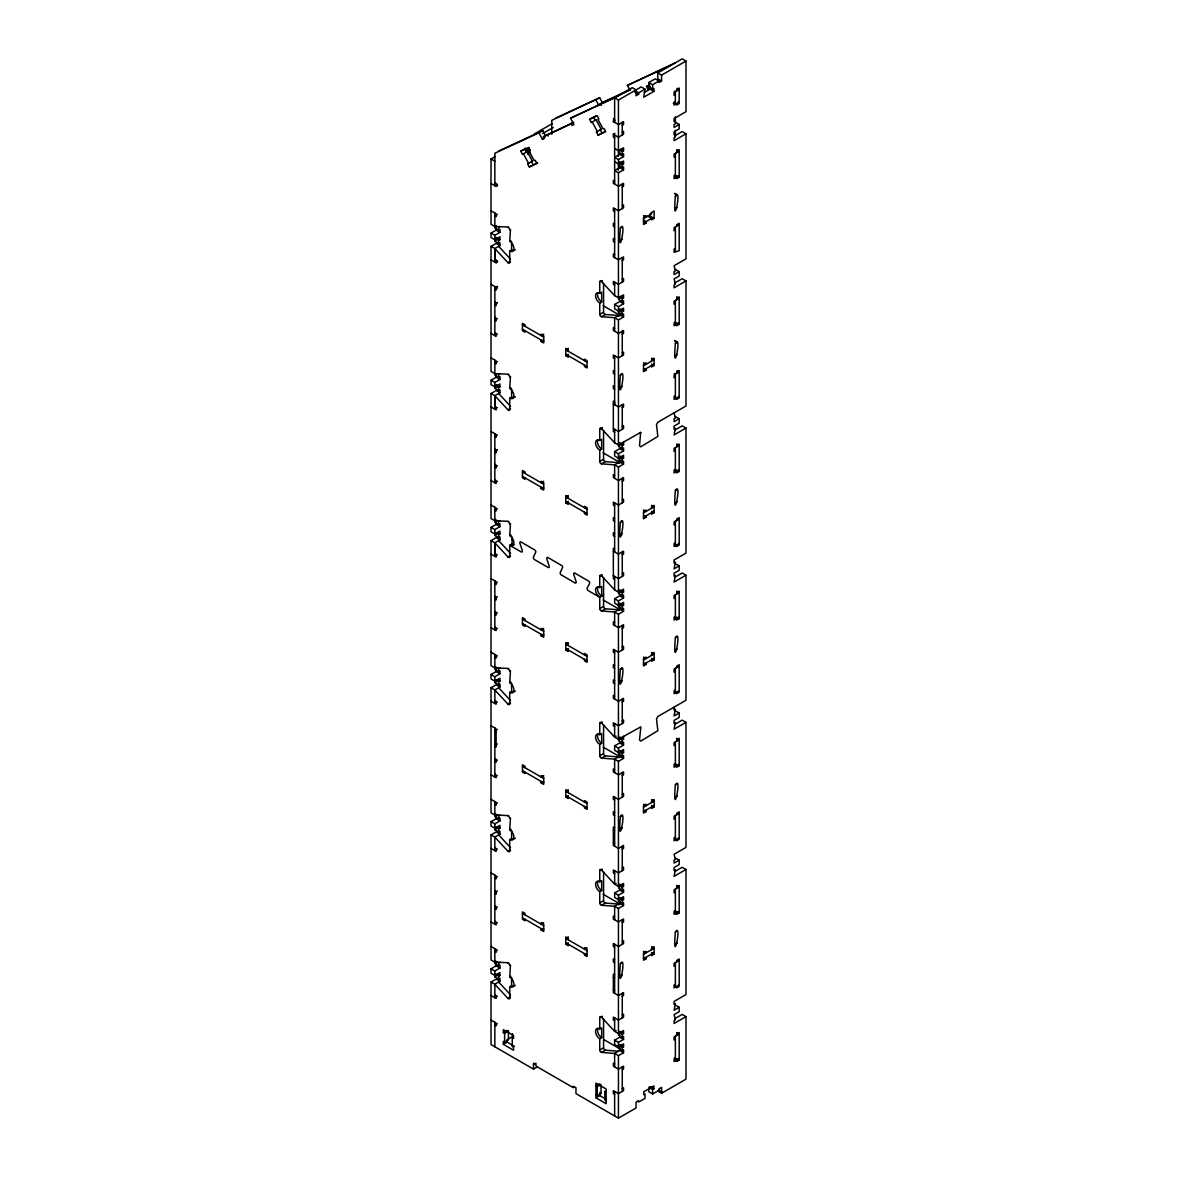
<?xml version="1.0" encoding="UTF-8"?>
<svg xmlns="http://www.w3.org/2000/svg" width="1177" height="1177" viewBox="0 0 1177 1177"><rect width="100%" height="100%" fill="white"/><g stroke="black" fill="none" stroke-linecap="round" stroke-linejoin="round"><path stroke-width="1.5" d="M494.84 385.394L498.665 387.601L499.945 386.865L499.945 383.923L494.84 386.865L491.015 384.658L491.015 380.245L494.84 382.451L494.84 388.336L498.665 390.543L499.945 389.808L499.945 392.75L496.12 390.543L491.015 393.486L491.015 518.557L494.84 520.764L508.685 521.323M494.84 238.254L498.665 240.461L499.945 239.725L499.945 236.783L494.84 239.725L491.015 237.519L491.015 233.105L494.84 235.312L494.84 241.197L498.665 243.404L499.945 242.668L499.945 245.61L496.12 243.404L491.015 246.346L491.015 371.417L494.84 373.624L508.685 374.183M495.429 156.423L491.015 158.969L491.015 224.277L494.84 226.484L508.685 227.043M494.84 532.534L498.665 534.741L499.945 534.005L499.945 531.062L494.84 534.005L491.015 531.798L491.015 527.384L494.84 529.591L494.84 535.476L498.665 537.683L499.945 536.947L499.945 539.89L494.84 542.832L494.84 556.324L497.385 554.853M499.945 392.75L494.84 395.693L494.84 409.184L497.385 407.713M499.945 245.61L494.84 248.553L494.84 262.044L497.385 260.573M644.26 92.497L650.087 89.143L650.087 86.201L648.821 86.936L648.821 82.508L655.192 78.83L659.002 81.036L659.002 82.508L661.562 81.036L661.562 75.151L657.737 72.945L657.737 78.83L661.562 81.036M497.385 184.23L494.84 185.701L494.84 153.231L538.948 132.824L542.362 139.18L544.26 138.297L543.406 136.709L571.183 123.865L572.037 125.453L573.92 124.585L570.507 118.23L614.629 97.838L618.44 100.045L641.171 86.936L644.996 89.143L643.716 97.235L653.912 91.35L653.912 88.407L652.632 89.143L648.821 86.936M603.58 595.062L599.755 597.269L588.368 590.692A1.795 1.045 60 0 1 587.205 587.926L589.515 583.66A1.795 1.045 60 0 0 588.794 581.217L574.7 573.022A1.795 1.045 60 0 0 573.758 574.553L576.068 581.497A1.795 1.045 60 0 1 574.92 582.939L560.84 574.626A1.795 1.045 60 0 1 560.311 572.39L562.709 567.211A1.795 1.045 60 0 0 562.415 566.402L562.076 565.887A1.795 1.045 60 0 0 561.458 565.357L547.996 557.589A1.795 1.045 60 0 0 546.922 557.648L546.761 558.001A1.795 1.045 60 0 0 546.849 559.016L549.276 566.49A1.795 1.045 60 0 1 549.085 567.329L548.806 567.535A1.795 1.045 60 0 1 548.011 567.402L534.549 559.619A1.795 1.045 60 0 1 533.269 557.501L535.829 551.939A1.795 1.045 60 0 0 534.549 549.821L521.087 542.053A1.795 1.045 60 0 0 520.293 541.906L520.013 542.111A1.795 1.045 60 0 0 519.822 542.95L522.25 550.424A1.795 1.045 60 0 1 522.338 551.439L522.176 551.792A1.795 1.045 60 0 1 521.102 551.866L509.715 545.289L509.715 556.618A1.795 1.045 60 0 1 507.92 556.927L494.84 542.832L491.015 540.626L491.015 665.696L494.84 667.903L508.685 668.462M496.753 303.857L497.356 302.474M496.753 450.997L497.356 449.614M620.353 228.073C627.459 217.127 617.248 265.914 620.353 228.073L622.265 226.97M620.353 375.213C627.459 364.267 617.248 413.053 620.353 375.213L622.265 374.109M620.353 522.353C627.459 511.406 617.248 560.193 620.353 522.353L622.265 521.249M675.363 196.309C682.469 185.377 672.244 234.164 675.363 196.309L677.275 195.205L674.73 193.734M620.353 669.492C627.459 658.546 617.248 707.348 620.353 669.492L622.265 668.389M675.363 343.449C682.469 332.517 672.244 381.304 675.363 343.449L677.275 342.345L674.73 340.874M620.353 816.632C627.459 805.686 617.248 854.487 620.353 816.632L622.265 815.529M675.363 490.603C682.469 479.657 672.244 528.444 675.363 490.603L677.275 489.5M620.353 963.772C627.459 952.84 617.248 1001.627 620.353 963.772L622.265 962.668M675.363 637.743C682.469 626.797 672.244 675.583 675.363 637.743L677.275 636.639M675.363 784.882C682.469 773.936 672.244 822.723 675.363 784.882L677.275 783.779M675.363 932.022C682.469 921.076 672.244 969.863 675.363 932.022L677.275 930.919M497.356 596.754L494.84 599.24L496.12 599.976L496.12 597.033L494.84 596.298M497.356 743.893L494.84 746.38L496.12 747.115L496.12 728.725L491.015 725.782M497.356 891.033L494.84 893.52L496.12 894.255L496.12 891.313L494.84 890.577M534.137 134.075L552.454 123.497M538.948 132.824L542.774 130.618L545.334 135.384M551.763 134.252L551.763 120.363L599.682 97.765L602.241 102.517M542.538 133.634L553.219 127.469M570.507 118.23L618.44 95.631M629.989 90.129L627.429 85.377L675.363 62.778M543.406 136.709L573.361 122.423M601.167 105.43L600.314 103.856L604.139 101.649L630.283 89.555M520.793 151.127L524.618 148.92L526.325 152.083L527.281 151.642L532.387 161.161L527.62 163.809L529.326 166.972L536.903 163.471L535.197 160.307L534.255 160.749L529.135 151.23L530.077 150.788L528.37 147.625L520.793 151.127L522.5 154.29L523.456 153.849L528.561 163.368L527.62 163.809M542.362 139.18L544.907 137.709M657.737 72.945L682.16 58.85L685.985 61.057L685.985 111.712L674.083 118.568L674.083 121.525L675.363 120.79M571.183 123.865L573.729 122.393M628.091 91.012L630.637 89.54M525.207 148.052L529.032 150.259L530.312 149.523M522.5 154.29L527.281 151.642M661.562 75.151L685.985 61.057M527.399 154.143L530.312 152.466L526.487 150.259M589.618 119.304L597.195 115.802L598.887 118.98L597.945 119.407L603.065 128.926L604.007 128.484L605.714 131.662L598.137 135.164L596.43 131.986L597.386 131.559L592.266 122.04L591.325 122.482L589.618 119.304L596.459 115.699M649.189 89.172L648.233 89.614L646.526 86.451L649.086 84.979M634.8 90.614L638.625 92.821L644.996 89.143M648.821 82.508L652.632 84.715L659.002 81.036M638.625 92.821L638.625 94.292L636.066 95.764L636.066 89.879L632.255 87.672L614.629 97.838L614.629 122.364M591.325 122.482L596.092 119.833L601.197 129.352L596.43 131.986M648.233 89.614L650.778 88.143M529.326 166.972L537.698 162.676M491.015 183.494L496.12 186.437L497.65 185.554M622.265 125.306L623.545 124.571L623.545 121.628L618.44 124.571L613.349 121.628L614.114 118.244M613.349 121.628L614.88 120.745M598.137 135.164L604.993 131.559M675.363 94.66L674.083 95.396L674.083 92.453L679.188 89.511L677.143 88.334M614.629 137.944L613.349 137.209L613.349 134.266L614.88 133.384M622.265 132.059L623.545 131.324L623.545 134.266L618.44 137.209L613.349 134.266M675.363 101.413L674.083 102.149L674.083 105.091L679.188 102.149L678.173 101.56M497.385 214.464L494.84 215.935L496.12 216.671L496.12 213.728L491.015 210.786M619.72 151.436L618.44 152.171L622.265 154.378L623.545 153.643L623.545 156.585L618.44 159.528L614.629 157.321L619.72 154.378L623.545 156.585M618.44 149.229L622.265 151.436L623.545 150.7L623.545 147.758L618.44 150.7L614.629 148.493M494.84 226.484L496.37 225.601M499.945 226.484L498.665 227.22L498.665 230.162L499.945 229.427L499.945 232.369L494.84 235.312M491.015 233.105L496.12 230.162L499.945 232.369M675.363 134.031L674.083 134.766L674.083 131.824L679.188 128.881L679.188 124.468L674.083 127.41L674.083 124.468L675.363 123.732L675.363 116.685M619.72 163.206L622.265 164.677L623.545 163.941L623.545 160.999L618.44 163.941L614.629 161.735M491.015 246.346L494.84 248.553L507.92 262.648A1.795 1.045 60 0 0 509.715 262.324L509.715 251.069A6.003 3.472 60 0 0 513.908 248.582A6.003 3.472 60 0 0 509.715 241.256L510.48 229.427M623.545 169.826L619.72 167.62L614.629 170.562L618.44 172.769L623.545 169.826L623.545 166.884L622.265 167.62L618.44 165.413M674.73 135.87L682.16 131.574L685.985 133.781L685.985 258.852L674.083 265.722L675.363 270.872L674.083 271.607L674.083 274.55L679.188 271.607L679.188 276.021L674.083 278.964L675.363 284.113L674.083 284.849L674.083 287.791L685.985 280.92L685.985 405.991L657.752 422.293L656.501 424.72L657.84 436.432L640.759 446.804L639.508 445.818L640.656 432.4L618.44 444.98L614.629 442.773L601.535 428.678A1.795 1.045 60 0 0 599.755 428.987L599.755 440.389A6.003 3.472 60 0 0 595.562 442.861A6.003 3.472 60 0 0 599.755 450.188L599.755 461.458A1.795 1.045 60 0 0 601.535 463.841L614.629 464.841L618.44 467.048L623.545 464.106L623.545 461.163L622.265 461.899L618.44 459.692L618.44 453.807L623.545 450.865L623.545 447.922L622.265 448.658L618.44 446.451L619.72 445.715M494.84 241.197L496.12 240.461M685.985 133.781L674.083 140.651L674.083 137.709L675.363 136.973L675.363 130.22M509.715 241.256L510.847 240.594M509.715 251.069L511.612 249.965A6.003 3.472 60 0 0 513.672 250.495M622.265 186.996L623.545 186.26L623.545 183.318L618.44 186.26L613.349 183.318L613.349 180.375L614.629 181.111M675.363 156.335L674.083 157.071L674.083 154.128L679.188 151.186L676.643 149.714M491.015 259.837L496.12 262.78L497.65 261.897M507.92 262.648L510.215 261.323M509.715 262.324L510.48 261.882M622.265 205.637L623.545 204.901L623.545 207.843L618.44 210.786L613.349 207.843L613.349 210.786L614.629 211.522M675.363 174.976L674.083 175.711L674.083 178.654L679.188 175.711M676.643 152.657L676.643 151.186L679.188 149.714L679.188 177.183L676.643 178.654L676.643 177.183M491.015 284.348L496.12 287.291L497.65 286.408M497.385 288.027L494.84 289.498L496.12 290.233L496.12 287.291M643.613 218.569L651.572 213.979L651.572 212.493L654.118 211.021L654.118 218.392L651.572 219.864L651.572 218.392L647.747 216.185M643.51 220.099L646.055 221.57L651.572 218.392M646.055 221.57L646.055 223.041L643.51 224.513L643.51 217.156L646.055 215.685L646.055 217.156L643.51 215.685M620.353 240.329L622.265 239.225M675.363 208.579L677.275 207.476M497.385 318.687L494.84 320.159L496.12 320.894L496.12 317.952L494.84 317.216M679.188 224.763L674.083 227.705L674.083 230.648L675.363 229.912M622.265 260.558L623.545 259.823L623.545 256.88L618.44 259.823L613.349 256.88L613.349 253.938L614.629 254.673M497.385 334.136L494.84 335.607L494.84 286.555M619.72 310.345L622.265 311.817L623.545 311.081L623.545 308.139L618.44 311.081L614.629 308.874L614.629 304.46L618.44 306.667L618.44 312.552L622.265 314.759L623.545 314.024L623.545 316.966L618.44 319.909L614.629 317.702L601.535 316.701A1.795 1.045 60 0 1 599.755 314.318L599.755 303.048A6.003 3.472 60 0 1 595.562 295.721A6.003 3.472 60 0 1 599.755 293.25L599.755 281.847L602.05 280.523M599.755 281.847A1.795 1.045 60 0 1 601.535 281.538L602.3 281.097M622.265 279.199L623.545 278.463L623.545 281.406L618.44 284.348L613.349 281.406L613.349 284.348L614.629 285.084M675.363 248.553L674.083 249.289L674.083 252.231L679.188 250.76L679.188 223.292L676.643 224.763L676.643 226.234M599.755 293.25L601.668 292.146L601.668 301.945L599.755 303.048M543.686 334.136L541.14 335.607L541.14 334.136L543.686 335.607L543.686 342.963L541.14 341.492L541.14 340.021M497.385 361.604L494.84 363.075L496.12 363.811L496.12 360.868L491.015 357.926M541.14 341.492L543.686 340.021M601.535 281.538L614.629 295.633L618.44 297.84L623.545 294.897L623.545 297.84L622.265 298.575L618.44 296.369M619.72 298.575L618.44 299.311L622.265 301.518L623.545 300.782L623.545 303.725L618.44 306.667M614.629 304.46L619.72 301.518L623.545 303.725M599.755 314.318L603.58 312.111L603.58 283.26M499.945 373.624L498.665 374.36L498.665 377.302L499.945 376.566L499.945 379.509L494.84 382.451M491.015 380.245L496.12 377.302L499.945 379.509M601.535 316.701L605.361 314.494L618.44 315.495M491.015 393.486L494.84 395.693L507.92 409.787A1.795 1.045 60 0 0 509.715 409.478L509.715 398.209A6.003 3.472 60 0 0 513.908 395.722A6.003 3.472 60 0 0 509.715 388.395L510.48 376.566M623.545 316.966L619.72 314.759L614.629 317.702L614.629 331.193M674.73 283.01L682.16 278.714L685.985 280.92M618.867 316.23L620.147 315.495L603.154 305.696M494.84 388.336L496.12 387.601M568.329 348.363L565.769 349.834L587.014 362.089M568.329 351.305L568.329 349.834L565.769 348.363L565.769 355.719L568.329 354.248M509.715 388.395L510.847 387.733M509.715 398.209L511.612 397.105A6.003 3.472 60 0 0 513.672 397.635M622.265 334.136L623.545 333.4L623.545 330.457L618.44 333.4L613.349 330.457L613.349 327.515L614.629 328.251M675.363 303.475L674.083 304.21L674.083 301.268L679.188 298.325L676.643 296.854M507.92 409.787L510.215 408.463M509.715 409.478L510.48 409.037M622.265 352.776L623.545 352.041L623.545 354.983L618.44 357.926L613.349 354.983L613.349 357.926L614.629 358.661M675.363 322.115L674.083 322.851L674.083 325.794L679.188 322.851M676.643 299.797L676.643 298.325L679.188 296.854L679.188 324.322L676.643 325.794L676.643 324.322M497.385 435.166L494.84 436.638L496.12 437.373L496.12 434.431L491.015 431.488M643.51 365.767L654.118 359.647L651.572 358.176M643.51 370.181L654.118 364.061M646.055 368.71L646.055 370.181L643.51 371.652L643.51 364.296L646.055 362.825L646.055 364.296L643.51 362.825M651.572 361.118L651.572 359.647L654.118 358.176L654.118 365.532L651.572 367.003L651.572 365.532M620.353 387.468L622.265 386.365M675.363 355.719L677.275 354.615M497.385 465.827L494.84 467.298L496.12 468.034L496.12 465.092L494.84 464.356M614.88 403.152L613.349 404.035L618.44 406.977L623.545 404.035L623.545 406.977L622.265 407.713M675.363 377.052L674.083 377.788L674.083 374.845L679.188 371.903L677.143 370.726M497.385 481.275L494.84 482.747L494.84 433.695M599.755 428.987L602.05 427.663M601.535 428.678L602.3 428.237M622.265 426.339L623.545 425.603L623.545 428.546L618.44 431.488L613.349 428.546M675.363 395.693L674.083 396.428L674.083 399.371L679.188 396.428M599.755 440.389L601.668 439.286L601.668 449.084L599.755 450.188M543.686 481.275L541.14 482.747L541.14 481.275L543.686 482.747L543.686 490.103L541.14 488.632L541.14 487.16M497.385 508.744L494.84 510.215L496.12 510.95L496.12 508.008L491.015 505.065M541.14 488.632L543.686 487.16M618.44 443.508L622.265 445.715L623.545 444.98L623.545 442.037M619.72 457.485L622.265 458.956L623.545 458.221L623.545 455.278L618.44 458.221L614.629 456.014L614.629 451.6L619.72 448.658L623.545 450.865M599.755 461.458L603.58 459.251L603.58 430.399M494.84 519.292L498.665 521.499L499.945 520.764M619.72 739.995L618.44 740.73L622.265 742.937L623.545 742.201L623.545 745.144L618.44 748.086L618.44 753.971L622.265 756.178L623.545 755.443L623.545 758.385L618.44 761.328L614.629 759.121L601.535 758.12A1.795 1.045 60 0 1 599.755 755.737L599.755 744.467A6.003 3.472 60 0 1 595.562 737.155A6.003 3.472 60 0 1 599.755 734.669L599.755 723.281A1.795 1.045 60 0 1 601.535 722.958L614.629 737.052L618.44 739.259L640.847 726.842L639.508 740.098L640.759 741.098L657.84 730.711L656.501 719.015L657.752 716.572L685.985 700.271L685.985 575.2L674.083 582.071L675.363 575.45L674.083 576.186L674.083 573.243L679.188 570.301L679.188 565.887L674.083 568.829L675.363 562.209L674.083 562.944L674.083 560.002L685.985 553.131L685.985 428.06L674.083 434.931L675.363 428.31L674.083 429.046L674.083 426.103L679.188 423.161L679.188 418.747L674.083 421.69L674.083 418.747L675.363 418.012L674.083 412.862M491.015 527.384L496.12 524.442L499.945 526.649L499.945 523.706L498.665 524.442L494.84 522.235L494.84 507.272M601.535 463.841L605.361 461.634L618.44 462.635M494.84 529.591L499.945 526.649M514.114 544.701A6.003 3.472 60 0 1 512.23 544.539L510.318 545.642A6.003 3.472 60 0 0 513.893 542.494A6.003 3.472 60 0 0 509.715 535.535L510.48 523.706M623.545 464.106L619.72 461.899L614.629 464.841L614.629 478.333M674.73 430.149L682.16 425.853L685.985 428.06M618.867 463.37L620.147 462.635L603.154 452.836M494.84 535.476L496.12 534.741M568.329 495.502L565.769 496.974L587.014 509.229M491.015 540.626L496.12 537.683L499.945 539.89M568.329 498.445L568.329 496.974L565.769 495.502L565.769 502.859L568.329 501.387M509.715 535.535L510.847 534.873M509.715 545.289L512.26 543.818M622.265 481.275L623.545 480.54L623.545 477.597L618.44 480.54L613.349 477.597L613.349 474.655L614.629 475.39M675.363 450.629L674.083 451.365L674.083 448.422L679.188 445.48L676.643 444.009M507.92 556.927L510.215 555.603M509.715 556.618L510.48 556.177M622.265 499.916L623.545 499.18L623.545 502.123L618.44 505.065L613.349 502.123L613.349 505.065L614.629 505.801M675.363 469.255L674.083 469.991L674.083 472.933L679.188 469.991M676.643 446.951L676.643 445.48L679.188 444.009L679.188 471.462L676.643 472.933L676.643 471.462M497.385 582.321L494.84 583.792L496.12 584.528L496.12 581.585L491.015 578.643M643.51 512.907L654.118 506.787L651.572 505.316M643.51 517.321L654.118 511.201M646.055 515.85L646.055 517.321L643.51 518.792L643.51 511.436L646.055 509.965L646.055 511.436L643.51 509.965M651.572 508.258L651.572 506.787L654.118 505.316L654.118 512.672L651.572 514.143L651.572 512.672M620.353 534.608L622.265 533.505M675.363 502.859L677.275 501.755M497.385 612.967L494.84 614.438L496.12 615.174L496.12 612.231L494.84 611.496M679.188 519.042L674.083 521.985L674.083 524.927L675.363 524.192M622.265 554.853L623.545 554.117L623.545 551.174L618.44 554.117L613.349 551.174M497.385 628.415L494.84 629.886L494.84 580.85M599.755 587.529L601.668 586.426L601.668 596.165L599.137 596.916A6.003 3.472 60 0 1 595.577 589.662A6.003 3.472 60 0 1 599.755 587.529L599.755 576.142L602.05 574.817M599.755 576.142A1.795 1.045 60 0 1 601.535 575.818L602.3 575.376M622.265 573.479L623.545 572.743L623.545 575.685L618.44 578.628L613.349 575.685M675.363 542.832L674.083 543.568L674.083 546.511L679.188 543.568M543.686 628.415L541.14 629.886L541.14 628.415L543.686 629.886L543.686 637.243L541.14 635.771L541.14 634.3M497.385 655.883L494.84 657.355L496.12 658.09L496.12 655.148L491.015 652.205M541.14 635.771L543.686 634.3M601.535 575.818L614.629 589.912L618.44 592.119L623.545 589.177L623.545 592.119L622.265 592.855L618.44 590.648M619.72 592.855L618.44 593.591L622.265 595.797L623.545 595.062L623.545 598.004L618.44 600.947L614.629 598.74L614.629 603.154L618.44 605.361L623.545 602.418L623.545 605.361L622.265 606.096L619.72 604.625M614.629 598.74L619.72 595.797L623.545 598.004M618.44 600.947L618.44 606.832L622.265 609.039L623.545 608.303L623.545 611.246L618.44 614.188L614.629 611.981L601.535 610.981A1.795 1.045 60 0 1 599.755 608.597L603.58 606.39L603.58 577.451M494.84 666.432L498.665 668.639L499.945 667.903M494.84 679.673L498.665 681.88L499.945 681.145L499.945 678.202L494.84 681.145L491.015 678.938L491.015 674.524L496.12 671.581L499.945 673.788L499.945 670.846L498.665 671.581L494.84 669.375L494.84 654.412M601.535 610.981L605.361 608.774L618.44 609.774M491.015 674.524L494.84 676.731L499.945 673.788M508.685 815.602L494.84 815.043L491.015 812.836L491.015 687.765L494.84 689.972L507.92 704.081A1.795 1.045 60 0 0 509.715 703.758L509.715 692.488A6.003 3.472 60 0 0 513.908 690.002A6.003 3.472 60 0 0 509.715 682.675L510.48 670.846M623.545 611.246L619.72 609.039L614.629 611.981L614.629 625.473M674.73 577.289L682.16 572.993L685.985 575.2M618.867 610.51L620.147 609.774L603.154 599.976M494.84 676.731L494.84 682.616L496.12 681.88M568.329 642.642L565.769 644.113L587.014 656.369M491.015 687.765L496.12 684.823L499.945 687.03L499.945 684.087L498.665 684.823L494.84 682.616M499.945 687.03L494.84 689.972L494.84 703.463L497.385 701.992M568.329 645.585L568.329 644.113L565.769 642.642L565.769 649.998L568.329 648.527M509.715 682.675L510.847 682.013M509.715 692.488L511.612 691.385A6.003 3.472 60 0 0 513.672 691.914M622.265 628.415L623.545 627.679L623.545 624.737L618.44 627.679L613.349 624.737L613.349 621.794L614.629 622.53M675.363 597.769L674.083 598.505L674.083 595.562L679.188 592.62L676.643 591.148M507.92 704.081L510.215 702.757M509.715 703.758L510.48 703.316M622.265 647.056L623.545 646.32L623.545 649.263L618.44 652.205L613.349 649.263L613.349 652.205L614.629 652.941M675.363 616.395L674.083 617.131L674.083 620.073L679.188 617.131M676.643 594.091L676.643 592.62L679.188 591.148L679.188 618.602L676.643 620.073L676.643 618.602M497.385 729.46L494.84 730.932L496.12 731.667M643.51 660.047L654.118 653.926L651.572 652.455M643.51 664.461L654.118 658.34M646.055 662.989L646.055 664.461L643.51 665.932L643.51 658.576L646.055 657.104L646.055 658.576L643.51 657.104M651.572 655.398L651.572 653.926L654.118 652.455L654.118 659.811L651.572 661.283L651.572 659.811M620.353 681.763L622.265 680.659M675.363 649.998L677.275 648.895M497.385 760.107L494.84 761.578L496.12 762.313L496.12 759.371L494.84 758.635M679.188 666.182L674.083 669.125L674.083 672.067L675.363 671.331M622.265 701.992L623.545 701.257L623.545 698.314L618.44 701.257L613.349 698.314L613.349 695.372L614.629 696.107M497.385 775.555L494.84 777.026L494.84 727.989M599.755 723.281L602.05 721.957M601.535 722.958L602.3 722.516M622.265 720.618L623.545 719.883L623.545 722.825L618.44 725.782L613.349 722.825L613.349 725.782L614.629 726.518M675.363 689.972L674.083 690.708L674.083 693.65L679.188 690.708M599.755 734.669L601.668 733.565L601.668 743.364L599.755 744.467M543.686 775.555L541.14 777.026L541.14 775.555L543.686 777.026L543.686 784.382L541.14 782.911L541.14 781.44M497.385 803.023L494.84 804.494L496.12 805.23L496.12 802.287L491.015 799.345M616.145 736.169L614.629 737.052L614.629 723.561M541.14 782.911L543.686 781.44M618.44 737.788L622.265 739.995L623.545 739.259L623.545 736.316M619.72 751.765L622.265 753.236L623.545 752.5L623.545 749.558L618.44 752.5L614.629 750.293L614.629 745.88L619.72 742.937L623.545 745.144M599.755 755.737L603.58 753.53L603.58 724.679M494.84 813.572L498.665 815.779L499.945 815.043M494.84 826.813L498.665 829.02L499.945 828.284L499.945 825.342L494.84 828.284L491.015 826.077L491.015 821.664L496.12 818.721L499.945 820.928L499.945 817.986L498.665 818.721L494.84 816.514L494.84 801.552M657.737 1091.05L661.562 1093.256L685.985 1079.162L685.985 1016.619L674.083 1023.49L674.083 1020.547L675.363 1019.812L674.083 1014.662L679.188 1011.72L679.188 1007.306L674.083 1010.249L675.363 1003.628L674.083 1004.364L674.083 1001.421L685.985 994.55L685.985 869.479L674.083 876.35L675.363 869.729L674.083 870.465L674.083 867.523L679.188 864.58L679.188 860.166L674.083 863.109L674.083 860.166L675.363 859.431L674.083 854.281L685.985 847.411L685.985 722.34L674.083 729.21L675.363 722.59L674.083 723.325L674.083 720.383L679.188 717.44L679.188 713.027L674.083 715.969L675.363 709.348L674.083 710.084L674.083 707.142M601.535 758.12L605.361 755.914L618.44 756.914M491.015 821.664L494.84 823.871L499.945 820.928M508.685 962.742L494.84 962.183L491.015 959.976L491.015 834.905L494.84 837.112L507.92 851.221A1.795 1.045 60 0 0 509.715 850.897L509.715 839.628A6.003 3.472 60 0 0 513.908 837.141A6.003 3.472 60 0 0 509.715 829.814L510.48 817.986M623.545 758.385L619.72 756.178L614.629 759.121L614.629 772.612M674.73 724.429L682.16 720.133L685.985 722.34M618.867 757.65L620.147 756.914L603.154 747.115M494.84 823.871L494.84 829.756L496.12 829.02M568.329 789.782L565.769 791.253L587.014 803.508M491.015 834.905L496.12 831.962L499.945 834.169L499.945 831.227L498.665 831.962L494.84 829.756M499.945 834.169L494.84 837.112L494.84 850.603L497.385 849.132M568.329 792.724L568.329 791.253L565.769 789.782L565.769 797.138L568.329 795.667M509.715 829.814L510.847 829.152M509.715 839.628L511.612 838.524A6.003 3.472 60 0 0 513.672 839.069M622.265 775.555L623.545 774.819L623.545 771.877L618.44 774.819L613.349 771.877L613.349 768.934L614.629 769.67M675.363 744.909L674.083 745.644L674.083 742.702L679.188 739.759L676.643 738.288M507.92 851.221L510.215 849.897M509.715 850.897L510.48 850.456M622.265 794.195L623.545 793.46L623.545 796.402L618.44 799.345L613.349 796.402L613.349 799.345L614.629 800.08M675.363 763.535L674.083 764.27L674.083 767.227L679.188 764.27M676.643 741.23L676.643 739.759L679.188 738.288L679.188 765.741L676.643 767.227L676.643 765.741M497.385 876.6L494.84 878.071L496.12 878.807L496.12 875.865L491.015 872.922M643.51 807.187L654.118 801.066L651.572 799.595M643.51 811.6L654.118 805.48M646.055 810.129L646.055 811.6L643.51 813.072L643.51 805.715L646.055 804.244L646.055 805.715L643.51 804.244M651.572 802.537L651.572 801.066L654.118 799.595L654.118 806.951L651.572 808.422L651.572 806.951M620.353 828.902L622.265 827.799M675.363 797.138L677.275 796.035M497.385 907.246L494.84 908.718L496.12 909.453L496.12 906.511L494.84 905.775M679.188 813.322L674.083 816.264L674.083 819.207L675.363 818.471M622.265 849.132L623.545 848.396L623.545 845.454L618.44 848.396L613.349 845.454L613.349 827.063L614.629 827.799M497.385 922.694L494.84 924.166L494.84 875.129M619.72 887.134L618.44 887.87L622.265 890.077L623.545 889.341L623.545 892.284L618.44 895.226L618.44 901.111L622.265 903.318L623.545 902.582L623.545 905.525L618.44 908.467L614.629 906.261L601.535 905.26A1.795 1.045 60 0 1 599.755 902.877L599.755 891.622A6.003 3.472 60 0 1 595.562 884.295A6.003 3.472 60 0 1 599.755 881.808L599.755 870.421L602.05 869.097M599.755 870.421A1.795 1.045 60 0 1 601.535 870.097L602.3 869.656M622.265 867.773L623.545 867.037L623.545 869.98L618.44 872.922L613.349 869.98L613.349 872.922L614.629 873.658M675.363 837.112L674.083 837.847L674.083 840.79L679.188 837.847M599.755 881.808L601.668 880.705L601.668 890.518L599.755 891.622M543.686 922.694L541.14 924.166L541.14 922.694L543.686 924.166L543.686 931.522L541.14 930.051L541.14 928.579M497.385 950.163L494.84 951.634L496.12 952.37L496.12 949.427L491.015 946.485M616.145 883.309L614.629 884.192L601.535 870.097M541.14 930.051L543.686 928.579M614.629 870.715L614.629 884.192L618.44 886.399L623.545 883.456L623.545 886.399L622.265 887.134L618.44 884.927M619.72 898.904L622.265 900.376L623.545 899.64L623.545 896.697L618.44 899.64L614.629 897.433L614.629 893.019L619.72 890.077L623.545 892.284M599.755 902.877L603.58 900.67L603.58 871.819M494.84 960.712L498.665 962.918L499.945 962.183M494.84 973.953L498.665 976.16L499.945 975.424L499.945 972.482L494.84 975.424L491.015 973.217L491.015 968.803L496.12 965.861L499.945 968.068L499.945 965.125L498.665 965.861L494.84 963.654L494.84 948.691M601.535 905.26L605.361 903.053L618.44 904.054M491.015 968.803L494.84 971.01L499.945 968.068M537.315 1066.892L533.49 1069.099L491.015 1044.587L491.015 982.045L494.84 984.252L507.92 998.361A1.795 1.045 60 0 0 509.715 998.037L509.715 986.767A6.003 3.472 60 0 0 513.908 984.281A6.003 3.472 60 0 0 509.715 976.954L510.48 965.125M623.545 905.525L619.72 903.318L614.629 906.261L614.629 919.752M674.73 871.568L682.16 867.272L685.985 869.479M618.867 904.804L620.147 904.068L603.154 894.255M494.84 971.01L494.84 976.895L496.12 976.16M568.329 936.921L565.769 938.393L587.014 950.648M491.015 982.045L496.12 979.102L499.945 981.309L499.945 978.367L498.665 979.102L494.84 976.895M499.945 981.309L494.84 984.252L494.84 997.743L497.385 996.272M568.329 939.864L568.329 938.393L565.769 936.921L565.769 944.278L568.329 942.806M509.715 976.954L510.847 976.292M509.715 986.767L511.612 985.664A6.003 3.472 60 0 0 513.672 986.208M622.265 922.694L623.545 921.959L623.545 919.016L618.44 921.959L613.349 919.016L613.349 916.074L614.629 916.809M675.363 892.048L674.083 892.784L674.083 889.841L679.188 886.899L676.643 885.428M587.014 947.706L584.469 949.177L584.469 947.706L587.014 949.177L587.014 956.548L584.469 955.077L584.469 953.591M507.92 998.361L510.215 997.037M509.715 998.037L510.48 997.596M584.469 955.077L587.014 953.605M622.265 941.335L623.545 940.6L623.545 943.542L618.44 946.485L613.349 943.542L613.349 946.485L614.629 947.22M675.363 910.689L674.083 911.425L674.083 914.367L679.188 911.425M676.643 888.37L676.643 886.899L679.188 885.428L679.188 912.896L676.643 914.367L676.643 912.896M497.385 1023.74L494.84 1025.211L496.12 1025.947L496.12 1023.004L491.015 1020.062M503.329 1032.567L507.155 1030.361L508.435 1031.096L508.435 1039.924L504.609 1042.131L503.329 1041.395L503.329 1044.337L513.525 1050.222L513.525 1047.28L512.26 1046.544L512.26 1037.717L513.525 1038.452L513.525 1035.51L503.329 1029.625L503.329 1032.567L504.609 1033.303L508.435 1031.096M643.51 954.326L654.118 948.206L651.572 946.735M643.51 958.755L654.118 952.62M646.055 957.284L646.055 958.755L643.51 960.226L643.51 952.855L646.055 951.384L646.055 952.855L643.51 951.384M651.572 949.677L651.572 948.206L654.118 946.735L654.118 954.091L651.572 955.562L651.572 954.091M508.95 1038.644L512.466 1036.613L512.466 1033.671M620.353 976.042L622.265 974.939M675.363 944.278L677.275 943.174M503.329 1044.337L507.155 1042.131L514.437 1046.338M679.188 960.461L674.083 963.404L674.083 966.346L675.363 965.611M622.265 996.272L623.545 995.536L623.545 992.594L618.44 995.536L613.349 992.594L613.349 974.203L614.629 974.939M619.72 1034.274L618.44 1035.01L622.265 1037.217L623.545 1036.481L623.545 1039.423L618.44 1042.366L618.44 1048.266L622.265 1050.472L623.545 1049.737L623.545 1052.679L618.44 1055.622L614.629 1053.415L601.535 1052.4A1.795 1.045 60 0 1 599.755 1050.016L599.755 1038.761A6.003 3.472 60 0 1 595.562 1031.435A6.003 3.472 60 0 1 599.755 1028.948L599.755 1017.561L602.05 1016.237M599.755 1017.561A1.795 1.045 60 0 1 601.535 1017.237L602.3 1016.796M533.49 1064.685L536.05 1063.214M622.265 1014.912L623.545 1014.177L623.545 1017.119L618.44 1020.062L613.349 1017.119L613.349 1020.062L614.629 1020.797M675.363 984.252L674.083 984.987L674.083 987.93L679.188 984.987M599.755 1028.948L601.668 1027.845L601.668 1037.658L599.755 1038.761M616.145 1030.449L614.629 1031.332L601.535 1017.237M614.629 1017.855L614.629 1031.332L618.44 1033.538L623.545 1030.596L623.545 1033.538L622.265 1034.274L619.72 1032.803M619.72 1046.044L622.265 1047.515L623.545 1046.78L623.545 1043.837L618.44 1046.78L614.629 1044.573L614.629 1040.159L619.72 1037.217L623.545 1039.423M599.755 1050.016L603.58 1047.81L603.58 1018.958M601.535 1052.4L605.361 1050.193L618.44 1051.208M623.545 1052.679L619.72 1050.472L614.629 1053.415L614.629 1066.892M674.73 1018.708L682.16 1014.412L685.985 1016.619M622.265 1069.834L623.545 1069.099L623.545 1066.156L618.44 1069.099L613.349 1066.156L613.349 1063.214L614.629 1063.949M675.363 1039.188L674.083 1039.924L674.083 1036.981L679.188 1034.039L676.643 1032.567M599.755 1083.811L595.93 1086.018L597.21 1086.754L601.035 1084.547M595.93 1094.86L597.21 1095.596L601.035 1093.389L601.035 1086.312M595.93 1097.803L606.126 1103.688L606.126 1088.96L595.93 1083.075L595.93 1097.803L599.755 1095.596L605.581 1098.95M622.265 1088.475L623.545 1087.739L623.545 1090.682L618.44 1093.624L613.349 1090.682L613.349 1093.624L614.629 1094.36M675.363 1057.829L674.083 1058.564L674.083 1061.507L679.188 1058.564M676.643 1035.51L676.643 1034.039L679.188 1032.567L679.188 1060.036L676.643 1061.507L676.643 1060.036M653.912 1088.843L650.087 1086.636L648.821 1087.371L652.632 1089.578L653.912 1088.843L653.912 1085.9L643.716 1091.785L643.716 1094.728L644.996 1093.992L644.996 1098.406L638.625 1102.084L638.625 1100.613L636.066 1102.084L636.066 1107.969L618.44 1118.15L575.965 1093.624L575.965 1087.739L573.42 1086.268L573.42 1087.739L536.05 1066.156L536.05 1064.685L533.49 1063.214L533.49 1069.099M648.821 1088.843L648.821 1091.785L652.632 1093.992L659.002 1090.314L659.002 1088.843L661.562 1087.371L661.562 1093.256M555.588 118.156L599.682 97.765M627.429 85.377L671.537 64.985M600.314 103.856L626.458 91.762M498.665 151.009L542.774 130.618M646.526 86.451L649.557 85.038M596.092 119.833L595.135 120.275L593.429 117.097M532.387 161.161L531.445 161.602L533.152 164.765M601.197 129.352L600.255 129.779L601.962 132.957M639.876 432.606L640.847 432.562M674.347 91.129L675.363 91.718L675.363 104.356L673.318 103.179M650.087 89.143L653.912 91.35M634.8 92.086L638.625 94.292M675.363 122.261L679.188 124.468M613.349 118.686L614.629 119.421M676.643 175.711L679.188 177.183M621 149.229L623.545 150.7M619.72 161.735L623.545 163.941M674.656 193.366L677.202 194.838M654.118 218.392L650.307 216.185L650.307 213.228M643.51 221.57L646.055 223.041M614.629 224.027L613.349 223.292L613.349 226.234L614.629 226.97M491.015 158.969L494.84 161.175M675.363 269.401L679.188 271.607M614.629 239.225L613.349 238.49L613.349 241.432L614.629 242.168M494.84 182.759L496.12 183.494L496.12 186.437M676.643 322.851L679.188 324.322M621 296.369L623.545 297.84M498.665 230.162L494.84 227.955L494.84 212.993M496.12 237.519L499.945 239.725M619.72 308.874L623.545 311.081M674.656 340.506L677.202 341.977M674.347 373.521L675.363 374.109L675.363 398.635M651.572 364.061L654.118 365.532M643.51 368.71L646.055 370.181M494.84 302.018L496.12 302.754L496.12 305.696L494.84 304.961M614.629 371.167L613.349 370.431L613.349 373.374L614.629 374.109M522.456 324.823L543.686 337.078M675.363 416.54L679.188 418.747M522.456 329.236L543.686 341.492M565.769 354.248L587.014 366.503M565.769 355.719L568.329 357.19L568.329 355.719M614.629 386.365L613.349 385.629L613.349 388.572L614.629 389.307M494.84 332.664L496.12 333.4L496.12 336.342L491.015 333.4M614.629 401.828L613.349 401.092L613.349 431.488L614.629 432.224M676.643 469.991L679.188 471.462M619.72 442.773L623.545 444.98M498.665 377.302L494.84 375.095L494.84 360.133M614.629 451.6L618.44 453.807M496.12 384.658L499.945 386.865M619.72 456.014L623.545 458.221M491.015 406.977L496.12 409.92L496.12 406.977L494.84 406.242L494.84 395.693M651.572 511.201L654.118 512.672M643.51 515.85L646.055 517.321M494.84 449.158L496.12 449.894L496.12 452.836L494.84 452.1M614.629 518.307L613.349 517.571L613.349 520.514L614.629 521.249M522.456 471.962L543.686 484.218M675.363 563.68L679.188 565.887M522.456 476.376L543.686 488.632M565.769 501.387L587.014 513.643M619.117 533.416L621.662 534.888M565.769 502.859L568.329 504.33L568.329 502.859M614.629 533.505L613.349 532.769L613.349 535.712L614.629 536.447M494.84 479.804L496.12 480.54L496.12 483.482L491.015 480.54M614.629 548.968L613.349 548.232L613.349 578.628L614.629 579.364M676.643 617.131L679.188 618.602M619.72 589.912L623.545 592.119M497.385 532.534L499.945 534.005M619.72 603.154L623.545 605.361M512.23 544.539L511.612 536.05M491.015 554.117L496.12 557.059L496.12 554.117L494.84 553.381L494.84 542.832M651.572 658.34L654.118 659.811M643.51 662.989L646.055 664.461M614.629 665.446L613.349 664.711L613.349 667.653L614.629 668.389M522.456 619.102L543.686 631.358M675.363 710.82L679.188 713.027M522.456 623.516L543.686 635.771M565.769 648.527L587.014 660.783M619.117 680.556L621.662 682.027M565.769 649.998L568.329 651.47L568.329 649.998M614.629 680.659L613.349 679.923L613.349 682.866L614.629 683.602M494.84 626.944L496.12 627.679L496.12 630.622L491.015 627.679M676.643 764.27L679.188 765.741M619.72 737.052L623.545 739.259M614.629 745.88L618.44 748.086M497.385 679.673L499.945 681.145M619.72 750.293L623.545 752.5M494.84 700.521L496.12 701.257L496.12 704.199L491.015 701.257M651.572 805.48L654.118 806.951M643.51 810.129L646.055 811.6M494.84 743.437L496.12 744.173M614.629 812.586L613.349 811.85L613.349 814.793L614.629 815.529M522.456 766.242L543.686 778.497M675.363 857.959L679.188 860.166M522.456 770.655L543.686 782.911M565.769 795.667L587.014 807.922M565.769 797.138L568.329 798.609L568.329 797.138M619.117 827.696L621.662 829.167M613.349 830.006L614.629 830.741M494.84 774.083L496.12 774.819L496.12 777.762L491.015 774.819M613.349 842.511L614.629 843.247M676.643 911.425L679.188 912.896M619.72 884.192L623.545 886.399M614.629 893.019L618.44 895.226M497.385 826.813L499.945 828.284M619.72 897.433L623.545 899.64M494.84 847.661L496.12 848.396L496.12 851.339L491.015 848.396M651.572 952.62L654.118 954.091M643.51 957.284L646.055 958.755M614.629 959.726L613.349 958.99L613.349 961.933L614.629 962.668M522.456 913.381L543.686 925.637M675.363 1005.099L679.188 1007.306M522.456 917.795L543.686 930.051M565.769 942.806L587.014 955.077M619.117 974.836L621.662 976.307M565.769 944.278L568.329 945.749L568.329 944.278M613.349 977.145L614.629 977.881M494.84 921.223L496.12 921.959L496.12 924.901L491.015 921.959M613.349 989.651L614.629 990.387M676.643 1058.564L679.188 1060.036M619.72 1031.332L623.545 1033.538M614.629 1040.159L618.44 1042.366M497.385 973.953L499.945 975.424M619.72 1044.573L623.545 1046.78M603.86 1039.6L621 1049.487M494.84 994.8L496.12 995.536L496.12 998.479L491.015 995.536M658.958 1090.343L662.783 1092.55M606.126 1091.903L604.86 1091.167L604.86 1100.009L606.126 1100.745M601.035 1093.389L599.755 1092.639L599.755 1095.596M498.665 246.346L510.553 259.161M498.665 393.486L510.553 406.3M498.665 540.626L510.553 553.44M498.665 687.765L510.553 700.58M498.665 834.905L510.553 847.72M498.665 982.045L510.553 994.859M595.871 99.971L598.416 104.724M547.217 134.502L548.07 136.091M676.643 90.982L676.643 89.511L679.188 88.04L679.188 103.62L676.643 105.091L676.643 103.62M676.643 373.374L676.643 371.903L679.188 370.431L679.188 397.9L676.643 399.371L676.643 397.9M676.643 520.514L676.643 519.042L679.188 517.571L679.188 545.039L676.643 546.511L676.643 545.039M676.643 667.653L676.643 666.182L679.188 664.711L679.188 692.179L676.643 693.65L676.643 692.179M676.643 814.793L676.643 813.322L679.188 811.85L679.188 839.319L676.643 840.79L676.643 839.319M676.643 961.933L676.643 960.461L679.188 958.99L679.188 986.458L676.643 987.93L676.643 986.458M675.363 153.393L675.363 177.918M675.363 226.97L675.363 251.495M675.363 300.532L675.363 325.058M675.363 447.687L675.363 472.198M675.363 521.249L675.363 545.775M675.363 594.826L675.363 619.337M675.363 668.389L675.363 692.915M675.363 741.966L675.363 766.477M675.363 815.529L675.363 840.054M675.363 889.106L675.363 913.632M675.363 962.668L675.363 987.194M675.363 1036.246L675.363 1060.771M652.632 84.715L652.632 89.143M652.632 1089.578L652.632 1093.992M622.265 122.364L622.265 135.002M622.265 151.436L622.265 154.378M622.265 164.677L622.265 167.62M622.265 184.053L622.265 208.579M622.265 257.616L622.265 282.142M622.265 298.575L622.265 301.518M622.265 311.817L622.265 314.759M622.265 331.193L622.265 355.719M622.265 404.77L622.265 429.281M622.265 445.715L622.265 448.658M622.265 458.956L622.265 461.899M622.265 478.333L622.265 502.859M622.265 551.91L622.265 576.421M622.265 592.855L622.265 595.797M622.265 606.096L622.265 609.039M622.265 625.473L622.265 649.998M622.265 699.05L622.265 723.561M622.265 739.995L622.265 742.937M622.265 753.236L622.265 756.178M622.265 772.612L622.265 797.138M622.265 846.189L622.265 870.715M622.265 887.134L622.265 890.077M622.265 900.376L622.265 903.318M622.265 919.752L622.265 944.278M622.265 993.329L622.265 1017.855M622.265 1034.274L622.265 1037.217M622.265 1047.515L622.265 1050.472M622.265 1066.892L622.265 1091.417M619.72 164.677L619.72 167.62M619.72 311.817L619.72 314.759M619.72 458.956L619.72 461.899M619.72 606.096L619.72 609.039M619.72 753.236L619.72 756.178M619.72 900.376L619.72 903.318M619.72 1047.515L619.72 1050.472M618.44 100.045L618.44 156.453M618.44 159.528L618.44 170.268M618.44 172.769L618.44 297.84M618.44 319.909L618.44 444.98M618.44 467.048L618.44 592.119M618.44 614.188L618.44 739.259M618.44 761.328L618.44 886.399M618.44 908.467L618.44 1033.538M618.44 1055.622L618.44 1118.15M614.629 135.002L614.629 184.053M614.629 208.579L614.629 257.616M614.629 282.142L614.629 295.633M614.629 355.719L614.629 404.77M614.629 429.281L614.629 442.773M614.629 502.859L614.629 551.91M614.629 576.421L614.629 589.912M614.629 649.998L614.629 699.05M614.629 797.138L614.629 846.189M614.629 944.278L614.629 993.329M614.629 1091.417L614.629 1115.943M599.755 597.269L599.755 608.597M597.21 1086.754L597.21 1095.596M584.469 360.618L584.469 359.147L587.014 360.618L587.014 367.974L584.469 366.503L584.469 365.032M584.469 507.758L584.469 506.287L587.014 507.758L587.014 515.114L584.469 513.643L584.469 512.172M584.469 654.898L584.469 653.426L587.014 654.898L587.014 662.254L584.469 660.783L584.469 659.311M584.469 802.037L584.469 800.566L587.014 802.037L587.014 809.393L584.469 807.922L584.469 806.451M529.032 147.316L529.032 150.259M525.001 326.294L525.001 324.823L522.456 323.351L522.456 330.708L525.001 332.179L525.001 330.708M525.001 473.434L525.001 471.962L522.456 470.491L522.456 477.847L525.001 479.319L525.001 477.847M525.001 620.573L525.001 619.102L522.456 617.631L522.456 624.987L525.001 626.458L525.001 624.987M525.001 767.713L525.001 766.242L522.456 764.77L522.456 772.127L525.001 773.598L525.001 772.127M525.001 914.853L525.001 913.381L522.456 911.91L522.456 919.266L525.001 920.738L525.001 919.266M511.612 241.785L511.612 249.965M511.612 388.925L511.612 397.105M511.612 683.204L511.612 691.385M511.612 830.344L511.612 838.524M511.612 977.484L511.612 985.664M507.155 1039.188L507.155 1042.131M504.609 1033.303L504.609 1042.131M498.665 240.461L498.665 243.404M498.665 387.601L498.665 390.543M498.665 521.499L498.665 524.442M498.665 534.741L498.665 537.683M498.665 668.639L498.665 671.581M498.665 681.88L498.665 684.823M498.665 815.779L498.665 818.721M498.665 829.02L498.665 831.962M498.665 962.918L498.665 965.861M498.665 976.16L498.665 979.102M496.12 227.22L496.12 230.162M496.12 262.78L496.12 259.837L494.84 259.102L494.84 248.553M496.12 374.36L496.12 377.302M496.12 521.499L496.12 524.442M496.12 668.639L496.12 671.581M496.12 815.779L496.12 818.721M496.12 962.918L496.12 965.861M494.84 1022.269L494.84 1046.794M507.92 668.904A1.795 1.045 60 0 1 509.715 671.287M515.276 690.973A6.003 3.472 60 0 1 514.584 691.635M507.92 816.044A1.795 1.045 60 0 1 509.715 818.427M515.276 838.112A6.003 3.472 60 0 1 514.584 838.774M507.92 963.183A1.795 1.045 60 0 1 509.715 965.567M515.276 985.252A6.003 3.472 60 0 1 514.584 985.914M605.361 1050.193A1.795 1.045 60 0 1 603.58 1047.81M601.668 1037.658A6.003 3.472 60 0 1 598.004 1028.257M605.361 903.053A1.795 1.045 60 0 1 603.58 900.67M601.668 890.518A6.003 3.472 60 0 1 598.004 881.117M605.361 755.914A1.795 1.045 60 0 1 603.58 753.53M601.668 743.364A6.003 3.472 60 0 1 598.004 733.977M605.361 608.774A1.795 1.045 60 0 1 603.58 606.39M507.92 521.764A1.795 1.045 60 0 1 509.715 524.148M601.05 595.812A6.003 3.472 60 0 1 598.122 586.676M605.361 461.634A1.795 1.045 60 0 1 603.58 459.251M601.668 449.084A6.003 3.472 60 0 1 598.004 439.683M605.361 314.494A1.795 1.045 60 0 1 603.58 312.111M601.668 301.945A6.003 3.472 60 0 1 598.004 292.543M507.92 227.485A1.795 1.045 60 0 1 509.715 229.868M515.276 249.553A6.003 3.472 60 0 1 514.584 250.215M507.92 374.624A1.795 1.045 60 0 1 509.715 377.008M515.276 396.693A6.003 3.472 60 0 1 514.584 397.355"/></g></svg>
